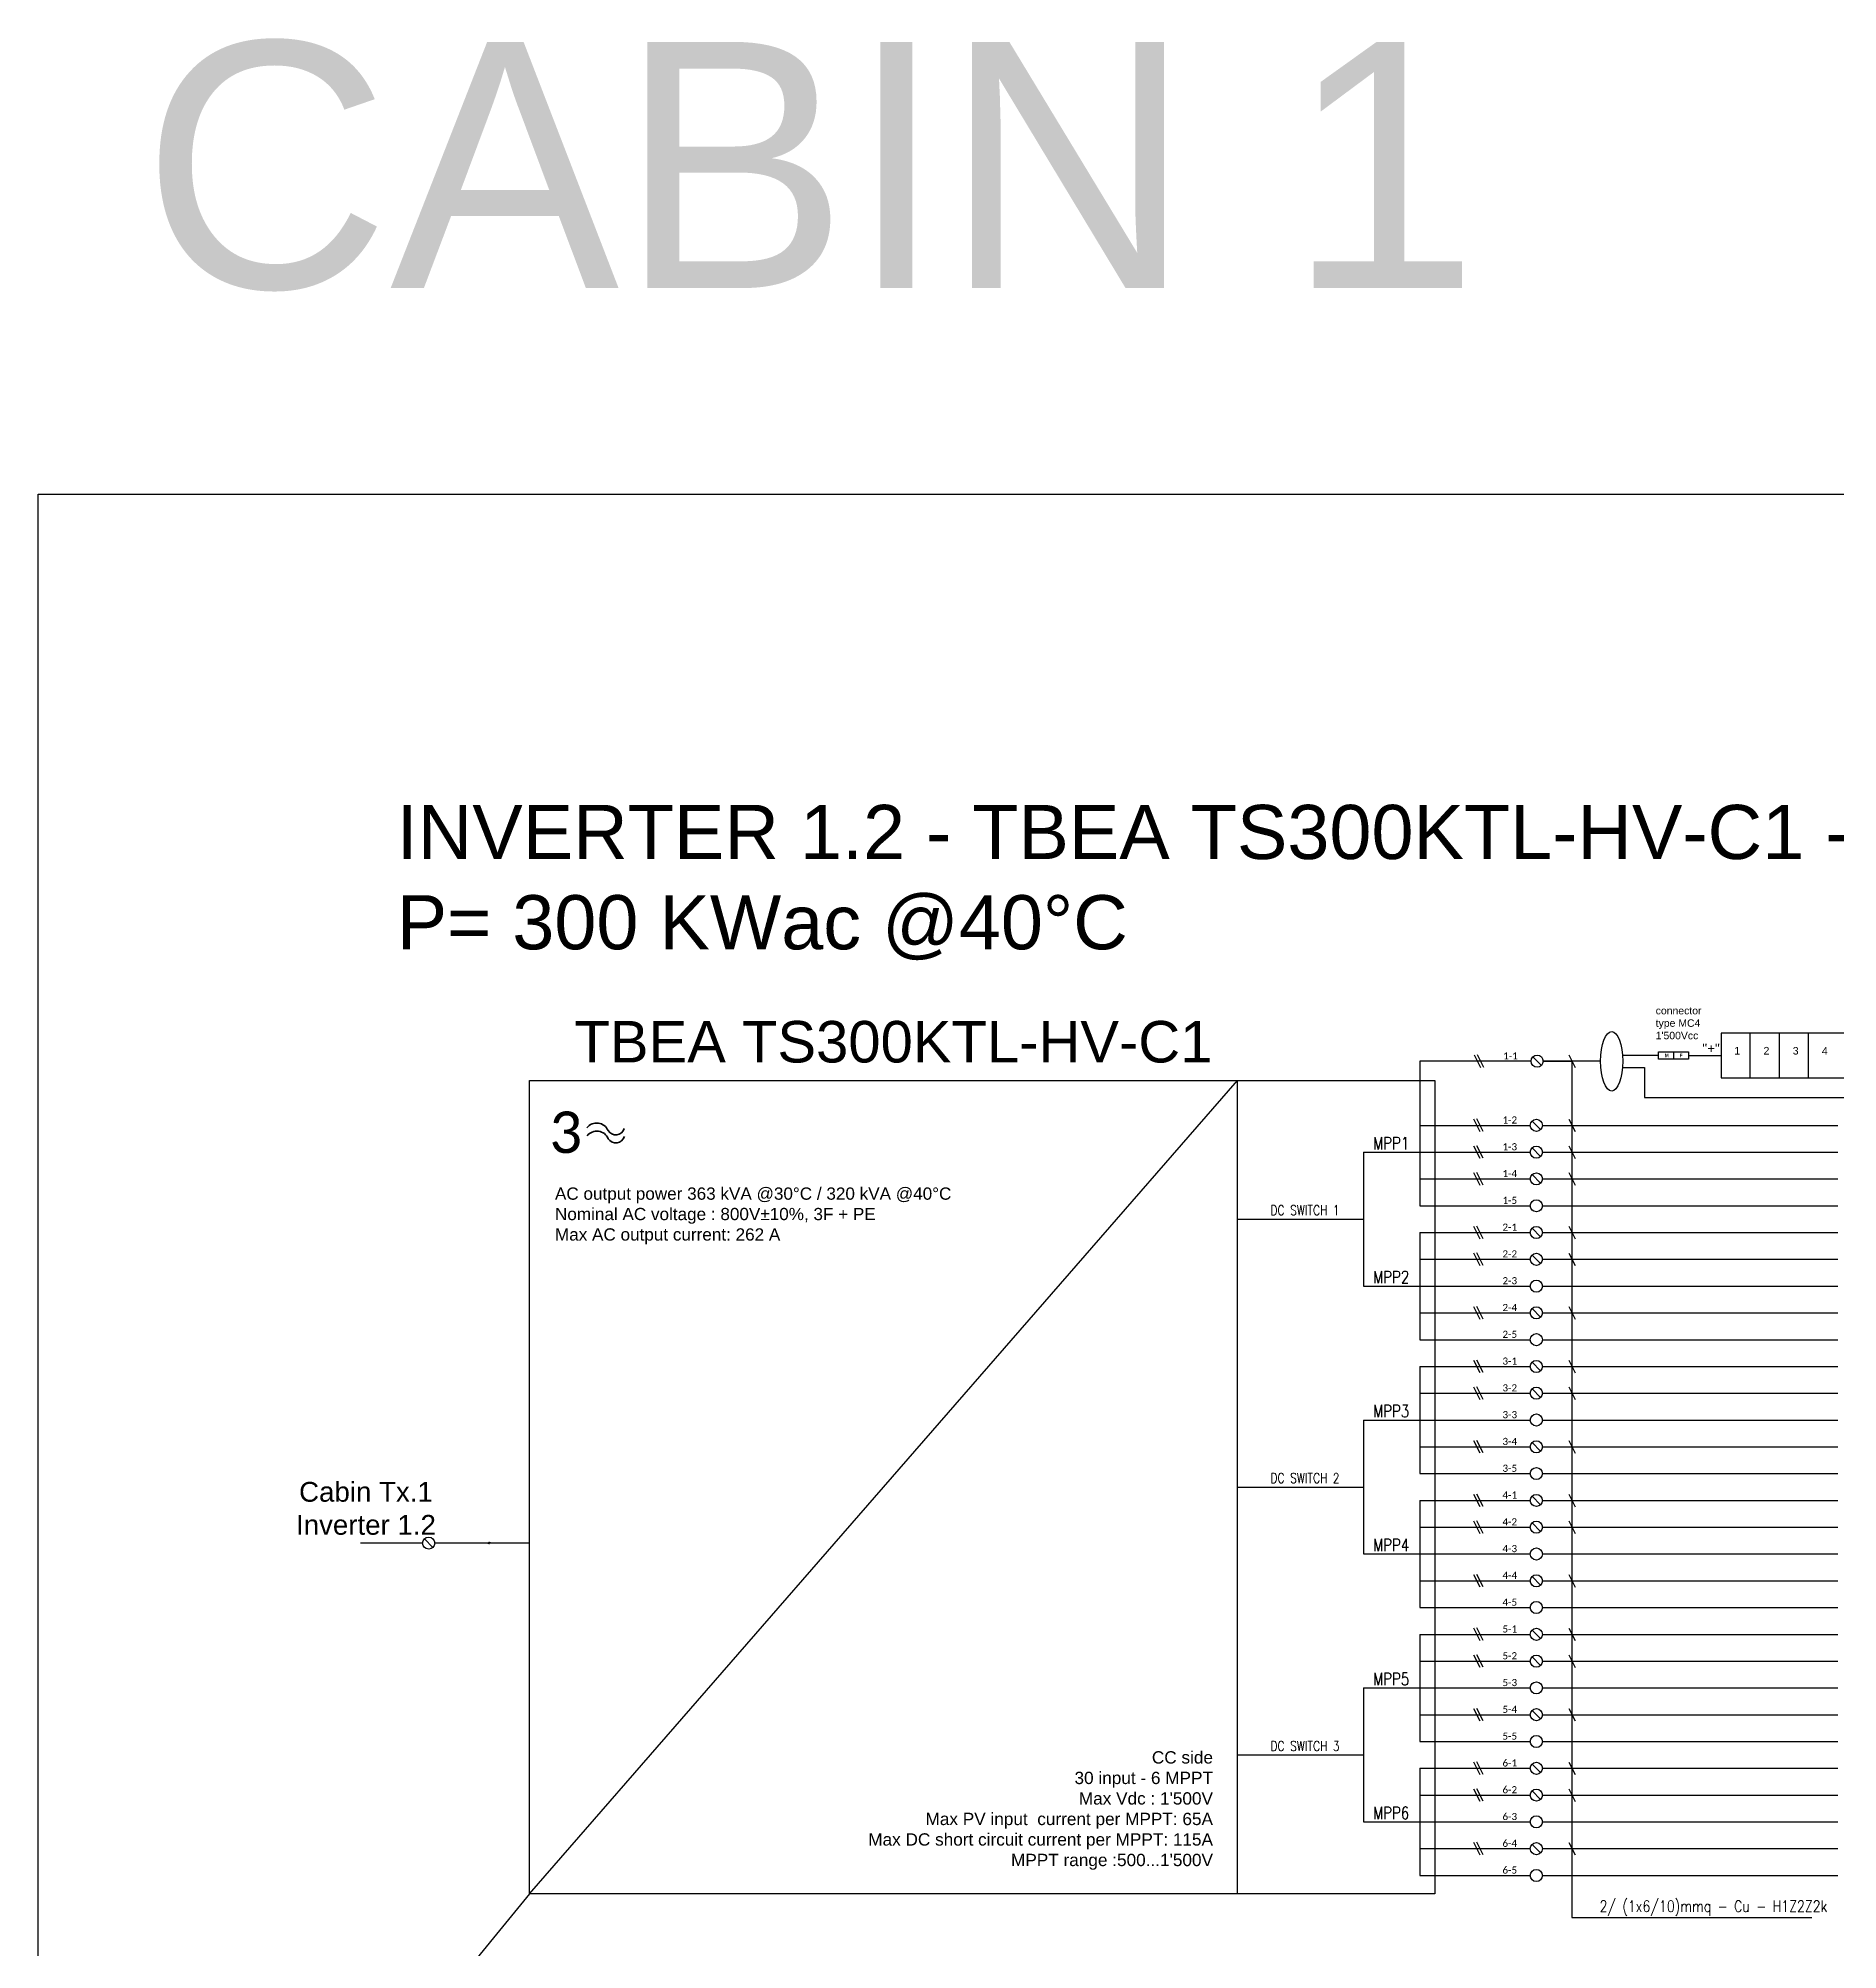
# Model space of a CAD drawing. Header units: millimetres. Extents: x 14856 to 141494, y 133975 to 167686.
# Drawn here: x 29178 to 36492, y 159920 to 167686 of the extents above; entities that cross this region are included whole.
import ezdxf

# ---------------------------------------------------------------- set-up
doc = ezdxf.new("R2010")
doc.units = ezdxf.units.MM
doc.linetypes.add('TRATTEGGIATA', pattern=[19.05, 12.7, -6.35])
doc.layers.add('-Testi', color=1, linetype='Continuous')
doc.layers.add('TRATTEGGIATA', color=40, linetype='TRATTEGGIATA')
doc.styles.add('Legend', font='calibri.ttf')
doc.styles.add('SIMPLEX', font='SIMPLEX', dxfattribs={"width": 0.8})
doc.styles.get("Standard").update_dxf_attribs({"font": 'arial.ttf'})

# ---------------------------------------------------------------- blocks, each defined once
blk = doc.blocks.new('P00102')
at = {"color": 1, "linetype": 'ByBlock', "lineweight": 25}
for p, q in [((0, 3.6), (-3.6, -3.6)), ((1.8, 3.6), (-1.8, -3.6)), ((3.6, 3.6), (0, -3.6))]:
    blk.add_line(p, q, dxfattribs=at)
blk = doc.blocks.new('P00')
at = {"color": 1}
for points in [[(-18.7, 25.7), (6.8, -25.3)], [(19.6, -25.3), (-5.9, 25.7)]]:
    blk.add_lwpolyline(points, dxfattribs=at)

msp = doc.modelspace()

# ---------------------------------------------------------------- linework, layer by layer
for points in [[(36018.1, 163644.3), (36018.1, 163461.9), (37203.8, 163461.9), (37203.8, 163643.8), (36018.1, 163643.8)], [(36136.7, 163461.9), (36136.7, 163643.8)], [(36255.2, 163461.7), (36255.2, 163643.5)], [(36373.8, 163461.4), (36373.8, 163643.2)], [(35824.6, 163568.4), (35824.6, 163537.8)], [(34796.1, 163529.9), (34793.2, 163529.9), (34793.2, 162942.7)], [(35287.5, 163512.5), (35252.8, 163547.3)], [(35294.7, 163529.9), (35411.8, 163529.9), (35411.8, 160050.4)], [(35399.1, 163555.4), (35424.6, 163504.4)], [(35885.2, 163553.1), (36018.1, 163553.1)], [(31174.3, 160146.8), (34052.6, 163451.2)], [(34052.6, 160146.8), (34052.6, 163451.2)], [(35284.6, 163251.9), (35249.9, 163286.6)], [(35399.1, 163294.8), (35424.6, 163243.7)], [(35284.6, 163143), (35249.9, 163177.8)], [(35399.1, 163185.9), (35424.6, 163134.9)], [(34565, 163160.4), (34793.2, 163160.4)], [(34565, 163160.4), (34565, 162616.2)], [(35284.6, 163034.2), (35249.9, 163069)], [(35399.1, 163077.1), (35424.6, 163026.1)], [(34052.6, 162888.3), (34565, 162888.3)], [(34793.2, 162833.9), (34793.2, 162398.5)], [(35284.6, 162816.5), (35249.9, 162851.3)], [(35399.1, 162859.4), (35424.6, 162808.4)], [(35284.6, 162707.7), (35249.9, 162742.5)], [(35399.1, 162750.6), (35424.6, 162699.6)], [(34565, 162616.2), (34793.2, 162616.2)], [(35284.6, 162490), (35249.9, 162524.8)], [(35399.1, 162532.9), (35424.6, 162481.9)], [(34793.2, 162289.7), (34793.2, 161854.4)], [(35284.6, 162272.3), (35249.9, 162307.1)], [(35399.1, 162315.2), (35424.6, 162264.2)], [(35284.6, 162163.5), (35249.9, 162198.3)], [(35399.1, 162206.4), (35424.6, 162155.4)], [(34565, 162072), (34793.2, 162072)], [(34565, 162072), (34565, 161527.8)], [(35284.6, 161945.8), (35249.9, 161980.6)], [(35399.1, 161988.7), (35424.6, 161937.7)], [(34052.6, 161799.9), (34565, 161799.9)], [(34793.2, 161745.5), (34793.2, 161310.2)], [(35284.6, 161728.1), (35249.9, 161762.9)], [(35399.1, 161771), (35424.6, 161720)], [(35284.6, 161619.3), (35249.9, 161654.1)], [(35399.1, 161662.2), (35424.6, 161611.2)], [(30782.4, 161554.7), (30747.7, 161589.4)], [(31174.3, 161572.1), (30789.6, 161572.1)], [(34565, 161527.8), (34793.2, 161527.8)], [(35284.6, 161401.6), (35249.9, 161436.4)], [(35399.1, 161444.5), (35424.6, 161393.5)], [(34793.2, 161201.3), (34793.2, 160766)], [(35284.6, 161183.9), (35249.9, 161218.7)], [(35399.1, 161226.8), (35424.6, 161175.8)], [(35284.6, 161075.1), (35249.9, 161109.9)], [(35399.1, 161118), (35424.6, 161067)], [(34565, 160983.6), (34793.2, 160983.6)], [(34565, 160983.6), (34565, 160439.4)], [(35284.6, 160857.4), (35249.9, 160892.2)], [(35399.1, 160900.3), (35424.6, 160849.3)], [(34052.6, 160711.5), (34565, 160711.5)], [(34793.2, 160657.1), (34793.2, 160221.8)], [(35284.6, 160639.7), (35249.9, 160674.5)], [(35399.1, 160682.6), (35424.6, 160631.6)], [(35284.6, 160530.9), (35249.9, 160565.7)], [(35399.1, 160573.8), (35424.6, 160522.8)], [(34565, 160439.4), (34793.2, 160439.4)], [(35284.6, 160313.2), (35249.9, 160348)], [(35399.1, 160356.1), (35424.6, 160305.1)], [(35411.8, 160050.4), (36386.8, 160050.4)]]:
    msp.add_lwpolyline(points)
for points in [[(35763.9, 163568.4), (35885.2, 163568.4), (35885.2, 163537.8), (35763.9, 163537.8)], [(31174.3, 163451.2), (34854.4, 163451.2), (34854.4, 160146.8), (31174.3, 160146.8)]]:
    msp.add_lwpolyline(points, close=True)
at = {"color": 40}
for points in [[(35245.6, 163529.9), (34796.1, 163529.9)], [(35528.5, 163529.9), (35294.7, 163529.9)], [(35618.2, 163554.9), (35763.2, 163554.9)], [(35618.2, 163504.9), (35706.7, 163504.9), (35706.7, 163382.8), (39263.6, 163382.8), (39263.5, 163553.1), (39108.5, 163553.1)]]:
    msp.add_lwpolyline(points, dxfattribs=at)
at = {"color": 40, "linetype": 'Continuous'}
for points in [[(34793.2, 163269.3), (35242.6, 163269.3)], [(35291.8, 163269.3), (36492.3, 163269.3)], [(34793.2, 163160.4), (35242.6, 163160.4)], [(35291.8, 163160.4), (36492.3, 163160.4)], [(34793.2, 163051.6), (35242.6, 163051.6)], [(35291.8, 163051.6), (36492.3, 163051.6)], [(34793.2, 162833.9), (35242.6, 162833.9)], [(35291.8, 162833.9), (36492.3, 162833.9)], [(34793.2, 162725.1), (35242.6, 162725.1)], [(35291.8, 162725.1), (36492.3, 162725.1)], [(34793.2, 162507.4), (35242.6, 162507.4)], [(35291.8, 162507.4), (36492.3, 162507.4)], [(34793.2, 162289.7), (35242.6, 162289.7)], [(35291.8, 162289.7), (36492.3, 162289.7)], [(34793.2, 162180.9), (35242.6, 162180.9)], [(35291.8, 162180.9), (36492.3, 162180.9)], [(34793.2, 161963.2), (35242.6, 161963.2)], [(35291.8, 161963.2), (36492.3, 161963.2)], [(35291.8, 161745.5), (36492.3, 161745.5)], [(34793.2, 161636.7), (35242.6, 161636.7)], [(35291.8, 161636.7), (36492.3, 161636.7)], [(34793.2, 161419), (35242.6, 161419)], [(35291.8, 161419), (36492.3, 161419)], [(35291.8, 161201.3), (36492.3, 161201.3)], [(35291.8, 161092.5), (36492.3, 161092.5)], [(35291.8, 160874.8), (36492.3, 160874.8)], [(35291.8, 160657.1), (36492.3, 160657.1)], [(35291.8, 160548.3), (36492.3, 160548.3)], [(35291.8, 160330.6), (36492.3, 160330.6)]]:
    msp.add_lwpolyline(points, dxfattribs=at)
at = {"color": 8, "linetype": 'Continuous'}
for points in [[(34793.2, 162942.7), (35242.6, 162942.7)], [(35291.8, 162942.7), (36492.3, 162942.7)], [(34793.2, 162616.2), (35242.6, 162616.2)], [(35291.8, 162616.2), (36492.3, 162616.2)], [(34793.2, 162398.5), (35242.6, 162398.5)], [(35291.8, 162398.5), (36492.3, 162398.5)], [(34793.2, 162072), (35242.6, 162072)], [(35291.8, 162072), (36492.3, 162072)], [(34793.2, 161854.4), (35242.6, 161854.4)], [(35291.8, 161854.4), (36492.3, 161854.4)], [(34793.2, 161527.8), (35242.6, 161527.8)], [(35291.8, 161527.8), (36492.3, 161527.8)], [(34793.2, 161310.2), (35242.6, 161310.2)], [(35291.8, 161310.2), (36492.3, 161310.2)], [(34793.2, 160983.6), (35242.6, 160983.6)], [(35291.8, 160983.6), (36492.3, 160983.6)], [(34793.2, 160766), (35242.6, 160766)], [(35291.8, 160766), (36492.3, 160766)], [(34793.2, 160439.4), (35242.6, 160439.4)], [(35291.8, 160439.4), (36492.3, 160439.4)], [(34793.2, 160221.8), (35242.6, 160221.8)], [(35291.8, 160221.8), (36492.3, 160221.8)]]:
    msp.add_lwpolyline(points, dxfattribs=at)
at = {"color": 4}
msp.add_lwpolyline([(30740.5, 161572.1), (30488.3, 161572.1)], dxfattribs=at)
at = {"color": 7}
for centre in [(35270.1, 163529.9), (35267.2, 163269.3), (35267.2, 163160.4), (35267.2, 163051.6), (35267.2, 162833.9), (35267.2, 162725.1), (35267.2, 162507.4), (35267.2, 162289.7), (35267.2, 162180.9), (35267.2, 161963.2), (35267.2, 161745.5), (35267.2, 161636.7), (35267.2, 161419), (35267.2, 161201.3), (35267.2, 161092.5), (35267.2, 160874.8), (35267.2, 160657.1), (35267.2, 160548.3), (35267.2, 160330.6)]:
    msp.add_circle(centre, 24.6, dxfattribs=at)
at = {"color": 8}
for centre in [(35267.2, 162942.7), (35267.2, 162616.2), (35267.2, 162398.5), (35267.2, 162072), (35267.2, 161854.4), (35267.2, 161527.8), (35267.2, 161310.2), (35267.2, 160983.6), (35267.2, 160766), (35267.2, 160439.4), (35267.2, 160221.8)]:
    msp.add_circle(centre, 24.6, dxfattribs=at)
msp.add_circle((30765.1, 161572.1), 24.6)
at = {"lineweight": 35}
for centre, radius, start, end in [((31447.9, 163228.7), 50.1, 22.57714, 141.98736), ((31525.1, 163267.3), 36.5, 211.99625, 342.61742), ((31448.7, 163195.8), 50.1, 22.57714, 141.98736), ((31525.9, 163234.4), 36.5, 211.99625, 342.61742)]:
    msp.add_arc(centre, radius, start, end, dxfattribs=at)
msp.add_ellipse((35573.4, 163529.9), major_axis=(0, -121.1), ratio=0.370747)
at = {"layer": 'Defpoints', "color": 1}
msp.add_line((31174.3, 160146.8), (29728.8, 158383), dxfattribs=at)
msp.add_lwpolyline([(29178.1, 165834.2), (41239.6, 165834.2), (41239.6, 158046.8), (29178.1, 158046.8)], close=True, dxfattribs=at)
at = {"layer": 'TRATTEGGIATA', "color": 40, "linetype": 'Continuous', "ltscale": 0.5}
for points in [[(34793.2, 161745.5), (35242.6, 161745.5)], [(34793.2, 161201.3), (35242.6, 161201.3)], [(34793.2, 161092.5), (35242.6, 161092.5)], [(34793.2, 160874.8), (35242.6, 160874.8)], [(34793.2, 160657.1), (35242.6, 160657.1)], [(34793.2, 160548.3), (35242.6, 160548.3)], [(34793.2, 160330.6), (35242.6, 160330.6)]]:
    msp.add_lwpolyline(points, dxfattribs=at)

# ---------------------------------------------------------------- block references
for name, p in [('P00', (35033.8, 163530.1)), ('P00', (35030.9, 163269.4)), ('P00', (35030.9, 163160.6)), ('P00', (35030.9, 163051.8)), ('P00', (35030.9, 162834.1)), ('P00', (35030.9, 162725.2)), ('P00', (35030.9, 162507.6)), ('P00', (35030.9, 162289.9)), ('P00', (35030.9, 162181)), ('P00', (35030.9, 161963.4)), ('P00', (35030.9, 161745.7)), ('P00', (35030.9, 161636.9)), ('P00102', (31009.9, 161571.9)), ('P00', (35030.9, 161419.2)), ('P00', (35030.9, 161201.5)), ('P00', (35030.9, 161092.7)), ('P00', (35030.9, 160875)), ('P00', (35030.9, 160657.3)), ('P00', (35030.9, 160548.5)), ('P00', (35030.9, 160330.8))]:
    msp.add_blockref(name, p)

# ---------------------------------------------------------------- texts
at = {"layer": '-Testi', "color": 7, "attachment_point": 5, "style": 'SIMPLEX'}
for s, insert, char_height, width in [('MPP1', (34676.9, 163196.7), 50, 54.432), ('DC SWITCH 1', (34327.1, 162924.6), 40, 391.731), ('MPP2', (34676.9, 162652.5), 50, 54.432), ('MPP3', (34676.9, 162108.3), 50, 54.432), ('DC SWITCH 2', (34327.1, 161836.2), 40, 391.731), ('MPP4', (34676.9, 161564.1), 50, 54.432), ('MPP5', (34676.9, 161019.9), 50, 54.432), ('DC SWITCH 3', (34327.1, 160747.8), 40, 391.731), ('MPP6', (34676.9, 160475.7), 50, 54.432), ('2/ (1x6/10)mmq - Cu - H1Z2Z2k', (35987, 160089), 46.621, 1811.153)]:
    msp.add_mtext(s, dxfattribs=dict(at, insert=insert, char_height=char_height, width=width))
for s, insert, char_height, width, attachment_point in [('CABIN 1', (29599.2, 167671.2), 1000, 9076.374, 1), ('INVERTER 1.2 - TBEA TS300KTL-HV-C1 - P= 404,88 KWp - P= 300 KWac @40°C', (30635.1, 164571.2), 220, 8459.921, 1), ("connector type MC4\\P1'500Vcc", (35752.3, 163750.6), 30.344, 266.347, 1), ('TBEA TS300KTL-HV-C1', (31357.6, 163693.4), 168.704, 3487.591, 1), ('\\pxql;{\\fArial|b1|i0|c0|p34;M}', (35789.4, 163560.1), 13.785, 16.703, 1), ('\\pxql;{\\fArial|b1|i0|c0|p34;F}', (35850, 163560.1), 13.785, 16.703, 1), ("''+''", (35941.4, 163601.1), 38.08, 72.401, 1), ('1 ', (36071.9, 163587.9), 30.84, 30.845, 1), ('2 ', (36190.5, 163587.9), 30.84, 30.845, 1), ('3 ', (36309.1, 163587.9), 30.84, 30.845, 1), ('4 ', (36427.7, 163587.3), 30.84, 30.845, 1), ('AC output power 363 kVA @30°C / 320 kVA @40°C\\PNominal AC voltage : 800V±10%, 3F + PE \\PMax AC output current: 262 A', (31278.4, 163016.9), 49.772, 2205.222, 1), ('\\pxqc;Cabin Tx.1\\PInverter 1.2', (30054.8, 161820.6), 80.476, 910.842, 1), ("CC side\\P30 input - 6 MPPT \\PMax Vdc : 1'500V\\PMax PV input  current per MPPT: 65A\\PMax DC short circuit current per MPPT: 115A \\PMPPT range :500...1'500V ", (33952.9, 160726.4), 50, 1795.436, 3)]:
    msp.add_mtext(s, dxfattribs=dict(insert=insert, char_height=char_height, width=width, attachment_point=attachment_point))
at = {"color": 7, "char_height": 28.91, "width": 87.837, "attachment_point": 1, "style": 'Legend'}
for s, insert in [('1-1', (35132.4, 163566.2)), ('1-2', (35129.5, 163305.6)), ('1-3', (35129.5, 163196.7)), ('1-4', (35129.5, 163087.9)), ('2-1', (35129.5, 162870.2)), ('2-2', (35129.5, 162761.4)), ('2-4', (35129.5, 162543.7)), ('3-1', (35129.5, 162326)), ('3-2', (35129.5, 162217.2)), ('3-4', (35129.5, 161999.5)), ('4-1', (35129.5, 161781.8)), ('4-2', (35129.5, 161673)), ('4-4', (35129.5, 161455.3)), ('5-1', (35129.5, 161237.6)), ('5-2', (35129.5, 161128.8)), ('5-4', (35129.5, 160911.1)), ('6-1', (35129.5, 160693.4)), ('6-2', (35129.5, 160584.6)), ('6-4', (35129.5, 160366.9))]:
    msp.add_mtext(s, dxfattribs=dict(at, insert=insert))
at = {"insert": (31255.6, 163325.6), "char_height": 168.7, "width": 2757.721, "attachment_point": 1, "style": 'Legend'}
msp.add_mtext('3', dxfattribs=at)
at = {"color": 8, "char_height": 28.91, "width": 87.837, "attachment_point": 1, "style": 'Legend'}
for s, insert in [('1-5', (35129.5, 162979)), ('2-3', (35129.5, 162652.5)), ('2-5', (35129.5, 162434.8)), ('3-3', (35129.5, 162108.3)), ('3-5', (35129.5, 161890.6)), ('4-3', (35129.5, 161564.1)), ('4-5', (35129.5, 161346.4)), ('5-3', (35129.5, 161019.9)), ('5-5', (35129.5, 160802.2)), ('6-3', (35129.5, 160475.7)), ('6-5', (35129.5, 160258.1))]:
    msp.add_mtext(s, dxfattribs=dict(at, insert=insert))

doc.saveas('drawing.dxf')
